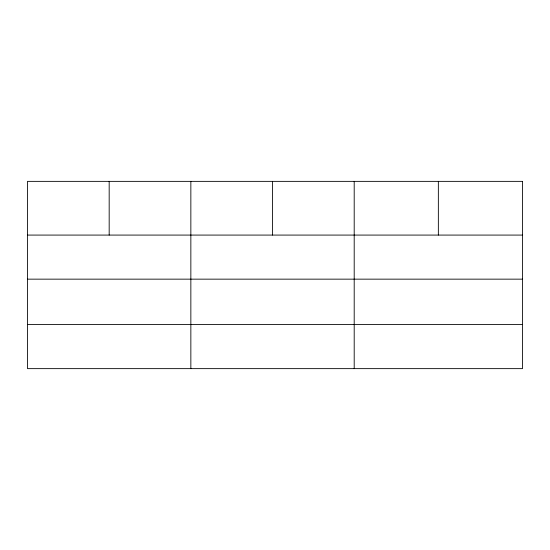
<?xml version="1.0" encoding="UTF-8"?>
<svg xmlns="http://www.w3.org/2000/svg" width="550" height="550" viewBox="0 0 550 550"><rect width="100%" height="100%" fill="white"/><g stroke="black" fill="none" stroke-linecap="round" stroke-linejoin="round"><path stroke-width="0.82" d="M27.5 235.077L522.5 235.077M27.5 279.153L522.5 279.153M27.5 324.562L522.5 324.562M438.35 181.363L438.35 235.077M354.2 181.363L354.2 368.638M272.525 181.363L272.525 235.077M190.85 181.363L190.85 368.638M109.175 181.363L109.175 235.077M522.5 181.363L27.5 181.363L27.5 368.638L522.5 368.638L522.5 181.363"/></g></svg>
